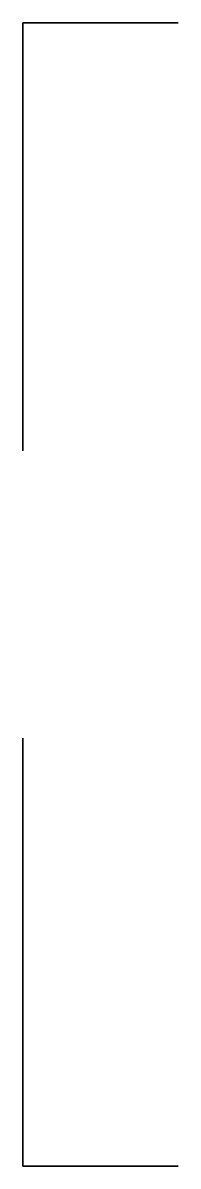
# Model space of a CAD drawing. Header units: inches. Extents: x 130993 to 274375, y -5108 to 103559.
# Drawn here: x 191498.9 to 191508.6, y 68200.7 to 68272 of the extents above; entities that cross this region are included whole.
import ezdxf

# ---------------------------------------------------------------- set-up
doc = ezdxf.new("R2010")
doc.units = ezdxf.units.IN
doc.header["$MEASUREMENT"] = 0
for name, color, linetype, lineweight in [('HACTH', 34, 'Continuous', 15), ('INDEX LINE', 4, 'Continuous', 13), ('Wall-Section', 6, 'Continuous', 35)]:
    doc.layers.add(name, color=color, linetype=linetype, lineweight=lineweight)
doc.styles.add('TAHOMA', font='tahoma.ttf', dxfattribs={"height": 9})
doc.dimstyles.new('1.8', dxfattribs={"dimscale": 0, "dimtxt": 9, "dimasz": 1, "dimexe": 2, "dimexo": 9, "dimgap": 2, "dimtad": 1, "dimdec": 0, "dimzin": 3, "dimdsep": 46, "dimlunit": 4, "dimtxsty": 'TAHOMA', "dimblk": 'DIM', "dimcen": 3, "dimdle": 3, "dimse1": 1, "dimse2": 1, "dimclrd": 256, "dimclre": 256, "dimclrt": 7, "dimadec": 1, "dimazin": 2, "dimtfac": 1, "dimtdec": 0, "dimtix": 1, "dimtofl": 0, "dimtmove": 2, "dimatfit": 3, "dimldrblk": 'ARW', "dimfxl": 1, "dimfrac": 2, "dimtolj": 2, "dimtzin": 0, "dimarcsym": 0})

# ---------------------------------------------------------------- blocks, each defined once
blk = doc.blocks.new('ARW')
at = {"layer": 'INDEX LINE'}
blk.add_lwpolyline([(10, 0, 0, 6, 0), (0, 0, 0, 0, 0), (10, 0, 0, 0, 0)], format="xyseb", dxfattribs=at)
blk = doc.blocks.new('DIM')
at = {"layer": 'INDEX LINE'}
h = blk.add_hatch(color=256, dxfattribs=at)
h.paths.add_polyline_path([(0, 1.284), (0, 0), (1.284, 0, 0.414214)])
h.paths.add_polyline_path([(1.284, 0), (0, 0), (0, -1.284, 0.414214)])
h.paths.add_polyline_path([(0, 0), (-1.284, 0, 0.414214), (0, -1.284)])
h.paths.add_polyline_path([(0, 1.284, 0.414214), (-1.284, 0), (0, 0)])
for p, q in [((0, 6), (0, -6)), ((-6, 0), (6, 0))]:
    blk.add_line(p, q, dxfattribs=at)
blk.add_circle((0, 0), 1.284, dxfattribs=at)
blk = doc.blocks.new('sp')
at = {"layer": 'HACTH'}
for points in [[(40896.708, 8854.949), (40887.014, 8854.949), (40887.014, 8828.257)], [(40896.708, 8783.65), (40887.014, 8783.65), (40887.014, 8810.341)]]:
    blk.add_leader(points, dimstyle='1.8', override={"dimscale": 1, "dimtad": 0}, dxfattribs=at)

msp = doc.modelspace()

# ---------------------------------------------------------------- block references
at = {"layer": 'Wall-Section'}
msp.add_blockref('sp', (150611.844, 59417.004), dxfattribs=at)

doc.saveas('drawing.dxf')
